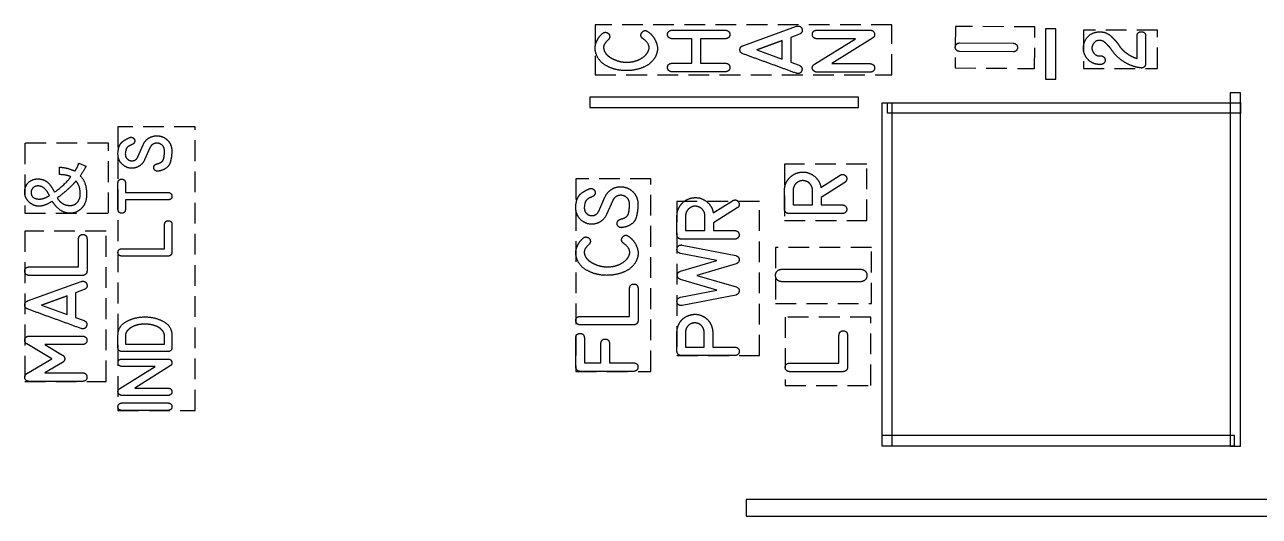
# Model space of a CAD drawing. Header units: millimetres. Extents: x -27.1 to 21.7, y -17 to 16.6.
# Drawn here: x -27.09 to 2.65, y 4.38 to 16.21 of the extents above; entities that cross this region are included whole.
import ezdxf

# ---------------------------------------------------------------- set-up
doc = ezdxf.new("R2010")
doc.units = ezdxf.units.MM
doc.linetypes.add('DASHED', pattern=[0.75, 0.5, -0.25])
doc.layers.get('0').update_dxf_attribs({"linetype": 'CONTINUOUS'})

msp = doc.modelspace()

# ---------------------------------------------------------------- linework, layer by layer
at = {"linetype": 'DASHED'}
for p, q in [((-6.196, 16.209), (-13.346, 16.209)), ((-13.346, 16.209), (-13.346, 15)), ((-6.196, 15), (-6.196, 16.209)), ((-4.666, 16.169), (-4.674, 15.17)), ((-2.752, 16.154), (-4.666, 16.169)), ((-2.76, 15.155), (-2.752, 16.154)), ((0.205, 16.081), (-1.584, 16.081)), ((-1.584, 16.081), (-1.584, 15.159)), ((0.205, 15.159), (0.205, 16.081)), ((-4.674, 15.17), (-2.76, 15.155)), ((-13.346, 15), (-6.196, 15)), ((-1.584, 15.159), (0.205, 15.159)), ((-22.984, 13.753), (-24.841, 13.753)), ((-24.841, 13.753), (-24.841, 6.927)), ((-22.984, 6.927), (-22.984, 13.753)), ((-25.071, 13.357), (-27.087, 13.357)), ((-27.087, 13.357), (-27.087, 11.673)), ((-25.071, 11.673), (-25.071, 13.357)), ((-6.798, 12.853), (-8.783, 12.853)), ((-8.783, 12.853), (-8.783, 11.5)), ((-6.798, 11.5), (-6.798, 12.853)), ((-12, 12.5), (-13.812, 12.5)), ((-13.812, 12.5), (-13.812, 7.866)), ((-12, 7.866), (-12, 12.5)), ((-9.388, 11.955), (-11.375, 11.955)), ((-11.375, 11.955), (-11.375, 8.246)), ((-9.388, 8.246), (-9.388, 11.955)), ((-27.087, 11.673), (-25.071, 11.673)), ((-8.783, 11.5), (-6.798, 11.5)), ((-25.128, 11.243), (-27.087, 11.243)), ((-27.087, 11.243), (-27.087, 7.627)), ((-25.128, 7.627), (-25.128, 11.243)), ((-6.689, 10.851), (-9, 10.851)), ((-9, 10.851), (-9, 9.5)), ((-6.689, 9.5), (-6.689, 10.851)), ((-9, 9.5), (-6.689, 9.5)), ((-6.704, 9.174), (-8.767, 9.174)), ((-8.767, 9.174), (-8.767, 7.531)), ((-6.704, 7.531), (-6.704, 9.174)), ((-11.375, 8.246), (-9.388, 8.246)), ((-13.812, 7.866), (-12, 7.866)), ((-27.087, 7.627), (-25.128, 7.627)), ((-8.767, 7.531), (-6.704, 7.531)), ((-24.841, 6.927), (-22.984, 6.927))]:
    msp.add_line(p, q, dxfattribs=at)
for p, q in [((-11.497, 16.079), (-10.203, 16.079)), ((-9.79, 15.704), (-8.496, 16.173)), ((-8.008, 16.077), (-6.715, 16.077)), ((-12.08, 16.046), (-12.07, 16.039)), ((-11.013, 15.871), (-11.497, 15.871)), ((-11.013, 15.282), (-11.013, 15.871)), ((-10.203, 15.871), (-10.805, 15.871)), ((-10.805, 15.871), (-10.805, 15.282)), ((-8.839, 15.829), (-9.454, 15.606)), ((-9.454, 15.606), (-8.839, 15.829)), ((-8.839, 15.382), (-8.839, 15.829)), ((-8.424, 15.979), (-8.633, 15.903)), ((-8.633, 15.903), (-8.633, 15.307)), ((-8.063, 15.256), (-7.076, 15.871)), ((-7.076, 15.871), (-8.008, 15.871)), ((-6.661, 15.887), (-7.647, 15.272)), ((-4.565, 15.773), (-3.274, 15.762)), ((-0.292, 15.399), (-0.292, 15.942)), ((-0.084, 15.938), (-0.084, 15.271)), ((-9.454, 15.606), (-8.839, 15.382)), ((-3.275, 15.554), (-4.567, 15.565)), ((-11.497, 15.282), (-11.013, 15.282)), ((-10.805, 15.282), (-10.203, 15.282)), ((-8.633, 15.307), (-8.429, 15.234)), ((-7.647, 15.272), (-6.715, 15.272)), ((-10.203, 15.075), (-11.497, 15.075)), ((-6.715, 15.066), (-8.008, 15.066)), ((-24.84, 13.095), (-24.838, 13.164)), ((-24.661, 13.147), (-24.663, 13.088)), ((-24.654, 13.188), (-24.661, 13.147)), ((-24.362, 13.029), (-24.233, 13.322)), ((-24.233, 13.322), (-24.228, 13.332)), ((-24.228, 13.332), (-24.222, 13.343)), ((-24.222, 13.343), (-24.217, 13.353)), ((-24.07, 13.25), (-24.198, 12.956)), ((-25.783, 12.874), (-25.613, 12.806)), ((-24.368, 13.014), (-24.365, 13.021)), ((-24.365, 13.021), (-24.362, 13.029)), ((-24.198, 12.956), (-24.203, 12.947)), ((-23.915, 12.857), (-23.91, 12.859)), ((-26.252, 12.602), (-26.252, 12.781)), ((-7.908, 12.296), (-7.442, 12.59)), ((-24.84, 11.762), (-24.84, 12.406)), ((-24.661, 12.406), (-24.661, 12.174)), ((-8.783, 11.768), (-8.783, 12.222)), ((-8.576, 12.233), (-8.576, 11.872)), ((-8.108, 11.872), (-8.108, 12.222)), ((-7.91, 12.31), (-7.908, 12.296)), ((-7.332, 12.416), (-7.902, 12.055)), ((-24.661, 12.174), (-23.63, 12.174)), ((-23.63, 11.995), (-24.661, 11.995)), ((-24.661, 11.995), (-24.661, 11.762)), ((-13.596, 11.908), (-13.604, 11.86)), ((-13.259, 11.724), (-13.109, 12.062)), ((-13.109, 12.062), (-13.104, 12.074)), ((-13.104, 12.074), (-13.098, 12.087)), ((-13.098, 12.087), (-13.091, 12.099)), ((-12.921, 11.979), (-13.07, 11.641)), ((-10.5, 11.68), (-10.034, 11.974)), ((-7.902, 12.055), (-7.902, 11.872)), ((-13.811, 11.8), (-13.809, 11.881)), ((-13.604, 11.86), (-13.606, 11.793)), ((-13.266, 11.707), (-13.262, 11.715)), ((-13.262, 11.715), (-13.259, 11.724)), ((-13.07, 11.641), (-13.076, 11.63)), ((-11.374, 11.152), (-11.374, 11.607)), ((-11.168, 11.617), (-11.168, 11.256)), ((-10.699, 11.256), (-10.699, 11.607)), ((-10.502, 11.694), (-10.5, 11.68)), ((-9.923, 11.8), (-10.494, 11.439)), ((-7.387, 11.665), (-8.68, 11.665)), ((-8.576, 11.872), (-8.108, 11.872)), ((-7.902, 11.872), (-7.387, 11.872)), ((-23.717, 10.818), (-23.718, 11.404)), ((-23.54, 11.403), (-23.54, 10.729)), ((-12.743, 11.526), (-12.737, 11.529)), ((-10.494, 11.439), (-10.494, 11.256)), ((-25.79, 10.381), (-25.791, 11.057)), ((-25.586, 11.056), (-25.586, 10.279)), ((-12.546, 11.121), (-12.536, 11.115)), ((-9.978, 11.05), (-11.272, 11.05)), ((-11.168, 11.256), (-10.699, 11.256)), ((-10.494, 11.256), (-9.978, 11.256)), ((-24.75, 10.818), (-23.717, 10.818)), ((-11.252, 10.908), (-9.959, 10.654)), ((-23.629, 10.639), (-24.75, 10.639)), ((-10.415, 10.534), (-11.291, 10.705)), ((-11.291, 10.277), (-10.415, 10.534)), ((-9.949, 10.455), (-10.893, 10.178)), ((-26.982, 10.381), (-25.79, 10.381)), ((-25.688, 10.175), (-26.982, 10.175)), ((-10.893, 10.178), (-9.949, 9.903)), ((-8.848, 10.328), (-6.949, 10.328)), ((-27.019, 9.562), (-25.724, 10.031)), ((-25.653, 9.837), (-25.862, 9.761)), ((-12.515, 9.192), (-12.516, 9.867)), ((-12.311, 9.867), (-12.311, 9.089)), ((-10.414, 9.823), (-11.291, 10.079)), ((-11.291, 9.654), (-10.414, 9.823)), ((-6.949, 10.023), (-8.848, 10.023)), ((-26.068, 9.687), (-26.683, 9.464)), ((-26.683, 9.464), (-26.068, 9.687)), ((-26.068, 9.24), (-26.068, 9.687)), ((-25.862, 9.761), (-25.862, 9.165)), ((-9.959, 9.702), (-11.252, 9.449)), ((-26.683, 9.464), (-26.068, 9.24)), ((-25.862, 9.165), (-25.658, 9.092)), ((-13.707, 9.192), (-12.515, 9.192)), ((-12.413, 8.985), (-13.707, 8.985)), ((-26.982, 8.718), (-25.689, 8.718)), ((-24.84, 8.435), (-24.84, 8.733)), ((-24.661, 8.733), (-24.661, 8.524)), ((-23.72, 8.524), (-23.72, 8.733)), ((-23.541, 8.733), (-23.541, 8.435)), ((-13.811, 7.97), (-13.811, 8.679)), ((-13.605, 8.677), (-13.605, 8.072)), ((-11.374, 8.809), (-11.374, 8.823)), ((-11.374, 8.349), (-11.374, 8.809)), ((-11.168, 8.809), (-11.168, 8.453)), ((-10.719, 8.453), (-10.719, 8.809)), ((-10.513, 8.823), (-10.512, 8.809)), ((-10.512, 8.809), (-10.512, 8.453)), ((-7.471, 8.066), (-7.471, 8.742)), ((-7.266, 8.741), (-7.266, 7.964)), ((-26.431, 8.171), (-27.036, 8.527)), ((-25.689, 8.512), (-26.604, 8.512)), ((-26.604, 8.512), (-26.174, 8.261)), ((-24.84, 8.435), (-24.84, 8.435)), ((-23.631, 8.346), (-24.752, 8.346)), ((-24.661, 8.524), (-23.72, 8.524)), ((-23.631, 8.346), (-23.631, 8.346)), ((-23.541, 8.435), (-23.541, 8.436)), ((-23.541, 8.436), (-23.541, 8.435)), ((-13.205, 8.072), (-13.205, 8.544)), ((-12.999, 8.544), (-12.999, 8.072)), ((-11.374, 8.343), (-11.374, 8.349)), ((-11.168, 8.453), (-10.719, 8.453)), ((-10.512, 8.453), (-9.978, 8.453)), ((-27.036, 7.819), (-26.431, 8.171)), ((-26.174, 8.083), (-26.601, 7.833)), ((-24.749, 8.164), (-23.629, 8.164)), ((-13.605, 8.072), (-13.205, 8.072)), ((-12.999, 8.072), (-12.415, 8.072)), ((-9.978, 8.246), (-11.272, 8.246)), ((-8.662, 8.066), (-7.471, 8.066)), ((-26.601, 7.833), (-25.689, 7.834)), ((-24.797, 7.452), (-23.941, 7.985)), ((-23.941, 7.985), (-24.749, 7.985)), ((-23.582, 7.999), (-24.436, 7.466)), ((-12.415, 7.866), (-13.707, 7.866)), ((-7.368, 7.86), (-8.662, 7.86)), ((-25.689, 7.627), (-26.982, 7.627)), ((-24.436, 7.466), (-23.629, 7.466)), ((-23.629, 7.287), (-24.749, 7.287)), ((-24.75, 7.107), (-23.629, 7.107)), ((-23.629, 6.927), (-24.75, 6.927))]:
    msp.add_line(p, q)
for points in [[(-2.5, 14.9), (-2.25, 14.9), (-2.25, 16.11), (-2.5, 16.11)], [(-13.475, 14.216), (-7, 14.216), (-7, 14.466), (-13.475, 14.466)], [(-6.441, 6.075), (-6.191, 6.075), (-6.191, 14.325), (-6.441, 14.325)], [(2.201, 14.077), (-6.299, 14.077), (-6.299, 14.327), (2.201, 14.327)], [(2.201, 14.567), (1.951, 14.567), (1.951, 6.067), (2.201, 6.067)], [(-6.441, 6.075), (2.059, 6.075), (2.059, 6.325), (-6.441, 6.325)], [(-9.711, 4.381), (17.289, 4.381), (17.289, 4.781), (-9.711, 4.781)]]:
    msp.add_lwpolyline(points, close=True)
for points in [[(-12.216, 16.024), (-12.156, 16.1), (-12.08, 16.046)], [(-11.601, 15.974), (-11.601, 16.063), (-11.497, 16.079)], [(-10.203, 16.079), (-10.1, 16.063), (-10.1, 15.974)], [(-8.496, 16.173), (-8.393, 16.195), (-8.363, 16.11)], [(-8.363, 16.11), (-8.333, 16.025), (-8.424, 15.979)], [(-8.112, 15.977), (-8.111, 16.07), (-8.008, 16.077)], [(-6.715, 16.077), (-6.639, 16.077), (-6.618, 16.003)], [(-13.335, 15.555), (-13.364, 15.678), (-13.312, 15.801)], [(-13.312, 15.801), (-13.259, 15.923), (-13.165, 16.001)], [(-13.165, 16.001), (-13.165, 16.002), (-13.16, 16.005)], [(-13.16, 16.005), (-13.116, 16.039), (-13.063, 16.019)], [(-13.032, 15.842), (-13.146, 15.744), (-13.141, 15.653)], [(-13.063, 16.019), (-13.011, 15.999), (-12.998, 15.946)], [(-12.998, 15.946), (-12.983, 15.89), (-13.032, 15.842)], [(-12.201, 15.878), (-12.277, 15.947), (-12.216, 16.024)], [(-12.182, 15.864), (-12.189, 15.87), (-12.201, 15.878)], [(-12.054, 15.603), (-12.012, 15.737), (-12.182, 15.864)], [(-12.07, 16.039), (-12.068, 16.037), (-12.065, 16.036)], [(-12.065, 16.036), (-12.063, 16.034), (-12.061, 16.033)], [(-12.061, 16.033), (-11.925, 15.932), (-11.868, 15.769)], [(-11.868, 15.769), (-11.811, 15.607), (-11.889, 15.448)], [(-11.497, 15.871), (-11.6, 15.886), (-11.601, 15.974)], [(-10.1, 15.974), (-10.1, 15.886), (-10.203, 15.871)], [(-8.008, 15.871), (-8.113, 15.884), (-8.112, 15.977)], [(-6.618, 16.003), (-6.597, 15.928), (-6.661, 15.887)], [(-4.638, 15.742), (-4.621, 15.759), (-4.605, 15.764)], [(-4.605, 15.764), (-4.588, 15.769), (-4.565, 15.773)], [(-1.529, 15.447), (-1.62, 15.603), (-1.561, 15.777)], [(-1.561, 15.777), (-1.489, 15.982), (-1.281, 16.028)], [(-1.212, 15.83), (-1.297, 15.823), (-1.347, 15.745)], [(-1.281, 16.028), (-1.072, 16.073), (-0.916, 15.93)], [(-1.059, 15.779), (-1.126, 15.838), (-1.212, 15.83)], [(-0.969, 15.688), (-1.009, 15.733), (-1.059, 15.779)], [(-0.916, 15.93), (-0.885, 15.9), (-0.854, 15.871)], [(-0.854, 15.871), (-0.824, 15.841), (-0.796, 15.807)], [(-0.796, 15.807), (-0.752, 15.755), (-0.715, 15.696)], [(-0.292, 15.942), (-0.285, 16.043), (-0.185, 16.04)], [(-0.185, 16.04), (-0.084, 16.037), (-0.084, 15.938)], [(-13.088, 15.229), (-13.286, 15.342), (-13.335, 15.555)], [(-13.141, 15.653), (-13.137, 15.563), (-13.067, 15.491)], [(-13.067, 15.491), (-12.997, 15.419), (-12.887, 15.372)], [(-12.263, 15.382), (-12.096, 15.47), (-12.054, 15.603)], [(-9.857, 15.607), (-9.858, 15.679), (-9.79, 15.704)], [(-9.79, 15.511), (-9.857, 15.535), (-9.857, 15.607)], [(-9.145, 15.276), (-9.467, 15.393), (-9.79, 15.511)], [(-4.669, 15.662), (-4.672, 15.708), (-4.638, 15.742)], [(-4.63, 15.587), (-4.666, 15.616), (-4.669, 15.662)], [(-4.6, 15.571), (-4.616, 15.574), (-4.63, 15.587)], [(-4.567, 15.565), (-4.584, 15.567), (-4.6, 15.571)], [(-3.23, 15.565), (-3.241, 15.559), (-3.275, 15.554)], [(-3.274, 15.762), (-3.264, 15.762), (-3.253, 15.76)], [(-3.253, 15.76), (-3.171, 15.742), (-3.171, 15.657)], [(-3.171, 15.657), (-3.172, 15.595), (-3.23, 15.565)], [(-1.347, 15.745), (-1.407, 15.65), (-1.35, 15.552)], [(-1.35, 15.552), (-1.294, 15.454), (-1.182, 15.458)], [(-0.893, 15.59), (-0.929, 15.644), (-0.969, 15.688)], [(-0.628, 15.329), (-0.789, 15.437), (-0.893, 15.59)], [(-0.715, 15.696), (-0.677, 15.638), (-0.627, 15.592)], [(-0.627, 15.592), (-0.568, 15.539), (-0.498, 15.493)], [(-0.498, 15.493), (-0.428, 15.446), (-0.354, 15.419)], [(-12.654, 15.105), (-12.89, 15.117), (-13.088, 15.229)], [(-12.887, 15.372), (-12.777, 15.324), (-12.681, 15.313)], [(-12.681, 15.313), (-12.574, 15.3), (-12.466, 15.316)], [(-12.199, 15.179), (-12.418, 15.093), (-12.654, 15.105)], [(-12.466, 15.316), (-12.358, 15.331), (-12.263, 15.382)], [(-11.889, 15.448), (-11.98, 15.265), (-12.199, 15.179)], [(-11.601, 15.182), (-11.599, 15.274), (-11.497, 15.282)], [(-11.497, 15.075), (-11.603, 15.09), (-11.601, 15.182)], [(-10.203, 15.282), (-10.102, 15.274), (-10.1, 15.182)], [(-10.1, 15.182), (-10.099, 15.09), (-10.203, 15.075)], [(-8.499, 15.041), (-8.822, 15.158), (-9.145, 15.276)], [(-8.429, 15.234), (-8.337, 15.187), (-8.369, 15.1)], [(-8.109, 15.144), (-8.133, 15.211), (-8.063, 15.256)], [(-6.715, 15.272), (-6.613, 15.256), (-6.613, 15.169)], [(-6.613, 15.169), (-6.613, 15.081), (-6.715, 15.066)], [(-1.258, 15.258), (-1.438, 15.291), (-1.529, 15.447)], [(-1.202, 15.254), (-1.25, 15.255), (-1.258, 15.258)], [(-1.148, 15.254), (-1.155, 15.252), (-1.202, 15.254)], [(-1.182, 15.458), (-1.18, 15.458), (-1.177, 15.459)], [(-1.177, 15.459), (-1.174, 15.459), (-1.172, 15.459)], [(-1.172, 15.459), (-1.139, 15.463), (-1.107, 15.443)], [(-1.075, 15.301), (-1.1, 15.26), (-1.148, 15.254)], [(-1.107, 15.443), (-1.075, 15.422), (-1.065, 15.391)], [(-1.065, 15.391), (-1.05, 15.343), (-1.075, 15.301)], [(-0.286, 15.184), (-0.466, 15.221), (-0.628, 15.329)], [(-0.354, 15.419), (-0.349, 15.417), (-0.322, 15.408)], [(-0.322, 15.408), (-0.294, 15.399), (-0.292, 15.399)], [(-0.235, 15.175), (-0.28, 15.182), (-0.286, 15.184)], [(-0.188, 15.167), (-0.19, 15.167), (-0.235, 15.175)], [(-0.114, 15.197), (-0.144, 15.167), (-0.188, 15.167)], [(-0.084, 15.271), (-0.084, 15.228), (-0.114, 15.197)], [(-8.369, 15.1), (-8.401, 15.014), (-8.499, 15.041)], [(-8.008, 15.066), (-8.084, 15.077), (-8.109, 15.144)], [(-24.805, 13.294), (-24.768, 13.374), (-24.703, 13.417)], [(-24.703, 13.417), (-24.637, 13.459), (-24.561, 13.494)], [(-24.561, 13.494), (-24.554, 13.497), (-24.545, 13.499)], [(-24.545, 13.499), (-24.514, 13.506), (-24.488, 13.493)], [(-24.439, 13.392), (-24.448, 13.352), (-24.49, 13.331)], [(-24.488, 13.493), (-24.472, 13.485), (-24.464, 13.477)], [(-24.464, 13.477), (-24.456, 13.469), (-24.453, 13.464)], [(-24.453, 13.464), (-24.429, 13.431), (-24.439, 13.392)], [(-24.205, 13.374), (-24.122, 13.499), (-23.976, 13.529)], [(-23.976, 13.529), (-23.919, 13.541), (-23.859, 13.534)], [(-23.859, 13.534), (-23.773, 13.524), (-23.699, 13.474)], [(-23.699, 13.474), (-23.626, 13.423), (-23.586, 13.347)], [(-24.711, 12.827), (-24.84, 12.929), (-24.84, 13.095)], [(-24.838, 13.164), (-24.832, 13.199), (-24.826, 13.23)], [(-24.826, 13.23), (-24.82, 13.262), (-24.805, 13.294)], [(-24.663, 13.088), (-24.661, 13.003), (-24.589, 12.958)], [(-24.643, 13.217), (-24.648, 13.204), (-24.654, 13.188)], [(-24.628, 13.244), (-24.639, 13.23), (-24.643, 13.217)], [(-24.565, 13.296), (-24.603, 13.277), (-24.628, 13.244)], [(-24.49, 13.331), (-24.526, 13.315), (-24.565, 13.296)], [(-24.217, 13.353), (-24.214, 13.358), (-24.211, 13.363)], [(-24.211, 13.363), (-24.208, 13.369), (-24.205, 13.374)], [(-24.04, 13.298), (-24.056, 13.28), (-24.07, 13.25)], [(-23.946, 13.353), (-24.002, 13.34), (-24.04, 13.298)], [(-23.838, 13.347), (-23.89, 13.367), (-23.946, 13.353)], [(-23.721, 13.176), (-23.721, 13.301), (-23.838, 13.347)], [(-23.745, 12.965), (-23.719, 13.041), (-23.721, 13.176)], [(-23.586, 13.347), (-23.543, 13.265), (-23.543, 13.178)], [(-23.543, 13.178), (-23.543, 13.031), (-23.581, 12.897)], [(-25.877, 12.687), (-25.809, 12.789), (-25.783, 12.874)], [(-25.613, 12.806), (-25.63, 12.747), (-25.749, 12.576)], [(-24.42, 12.768), (-24.582, 12.725), (-24.711, 12.827)], [(-24.589, 12.958), (-24.543, 12.928), (-24.486, 12.935)], [(-24.486, 12.935), (-24.415, 12.944), (-24.377, 13.001)], [(-24.203, 12.947), (-24.28, 12.803), (-24.42, 12.768)], [(-24.377, 13.001), (-24.375, 13.004), (-24.372, 13.007)], [(-24.372, 13.007), (-24.37, 13.01), (-24.368, 13.014)], [(-23.978, 12.788), (-23.967, 12.838), (-23.915, 12.857)], [(-23.91, 12.859), (-23.772, 12.89), (-23.745, 12.965)], [(-23.581, 12.897), (-23.618, 12.763), (-23.783, 12.706)], [(-27.002, 12.406), (-26.908, 12.499), (-26.772, 12.499)], [(-26.772, 12.499), (-26.619, 12.499), (-26.516, 12.397)], [(-26.371, 12.176), (-26.065, 12.406), (-25.979, 12.551)], [(-26.252, 12.781), (-26.056, 12.772), (-25.877, 12.687)], [(-25.979, 12.551), (-26.073, 12.602), (-26.252, 12.602)], [(-25.749, 12.576), (-25.596, 12.414), (-25.596, 12.141)], [(-24.84, 12.406), (-24.833, 12.494), (-24.751, 12.494)], [(-24.751, 12.494), (-24.668, 12.494), (-24.661, 12.406)], [(-23.951, 12.708), (-23.986, 12.74), (-23.978, 12.788)], [(-23.87, 12.685), (-23.916, 12.676), (-23.951, 12.708)], [(-23.826, 12.694), (-23.848, 12.69), (-23.87, 12.685)], [(-23.783, 12.706), (-23.804, 12.698), (-23.826, 12.694)], [(-8.783, 12.222), (-8.783, 12.386), (-8.678, 12.507)], [(-8.678, 12.507), (-8.574, 12.628), (-8.414, 12.657)], [(-8.414, 12.657), (-8.242, 12.688), (-8.092, 12.584)], [(-8.092, 12.584), (-7.942, 12.481), (-7.91, 12.31)], [(-7.442, 12.59), (-7.36, 12.637), (-7.303, 12.564)], [(-7.303, 12.564), (-7.278, 12.528), (-7.286, 12.483)], [(-27.087, 12.176), (-27.087, 12.32), (-27.002, 12.406)], [(-26.891, 12.278), (-26.934, 12.235), (-26.934, 12.167)], [(-26.764, 12.329), (-26.84, 12.329), (-26.891, 12.278)], [(-26.593, 12.252), (-26.67, 12.329), (-26.764, 12.329)], [(-26.491, 12.099), (-26.542, 12.201), (-26.593, 12.252)], [(-26.516, 12.397), (-26.44, 12.32), (-26.371, 12.176)], [(-25.852, 12.448), (-26.039, 12.235), (-26.303, 12.039)], [(-25.749, 12.141), (-25.749, 12.337), (-25.852, 12.448)], [(-13.652, 12.172), (-13.577, 12.221), (-13.489, 12.261)], [(-13.489, 12.261), (-13.481, 12.264), (-13.47, 12.267)], [(-13.47, 12.267), (-13.434, 12.275), (-13.404, 12.26)], [(-13.404, 12.26), (-13.386, 12.251), (-13.377, 12.242)], [(-13.377, 12.242), (-13.367, 12.232), (-13.363, 12.226)], [(-13.363, 12.226), (-13.336, 12.188), (-13.347, 12.143)], [(-13.077, 12.122), (-12.982, 12.267), (-12.814, 12.302)], [(-12.814, 12.302), (-12.748, 12.315), (-12.678, 12.307)], [(-12.678, 12.307), (-12.579, 12.296), (-12.494, 12.238)], [(-12.494, 12.238), (-12.41, 12.179), (-12.363, 12.091)], [(-8.476, 12.414), (-8.567, 12.348), (-8.576, 12.233)], [(-8.272, 12.446), (-8.384, 12.48), (-8.476, 12.414)], [(-8.153, 12.36), (-8.198, 12.424), (-8.272, 12.446)], [(-8.108, 12.222), (-8.108, 12.297), (-8.153, 12.36)], [(-7.286, 12.483), (-7.294, 12.437), (-7.332, 12.416)], [(-26.985, 11.945), (-27.087, 12.048), (-27.087, 12.176)], [(-26.738, 11.843), (-26.883, 11.843), (-26.985, 11.945)], [(-26.934, 12.167), (-26.934, 12.107), (-26.891, 12.065)], [(-26.891, 12.065), (-26.84, 12.014), (-26.729, 12.014)], [(-26.423, 11.962), (-26.602, 11.843), (-26.738, 11.843)], [(-26.729, 12.014), (-26.627, 12.014), (-26.491, 12.099)], [(-26.303, 11.809), (-26.363, 11.869), (-26.423, 11.962)], [(-26.303, 12.039), (-26.278, 11.997), (-26.235, 11.954)], [(-26.235, 11.954), (-26.141, 11.86), (-25.988, 11.86)], [(-25.988, 11.86), (-25.894, 11.86), (-25.826, 11.928)], [(-25.826, 11.928), (-25.749, 12.005), (-25.749, 12.141)], [(-25.596, 12.141), (-25.596, 11.911), (-25.715, 11.792)], [(-23.63, 12.174), (-23.54, 12.159), (-23.541, 12.08)], [(-23.541, 12.08), (-23.542, 12.001), (-23.63, 11.995)], [(-13.809, 11.881), (-13.801, 11.92), (-13.794, 11.957)], [(-13.794, 11.957), (-13.787, 11.993), (-13.771, 12.031)], [(-13.771, 12.031), (-13.727, 12.123), (-13.652, 12.172)], [(-13.583, 11.941), (-13.589, 11.926), (-13.596, 11.908)], [(-13.566, 11.972), (-13.578, 11.956), (-13.583, 11.941)], [(-13.493, 12.033), (-13.537, 12.011), (-13.566, 11.972)], [(-13.406, 12.073), (-13.448, 12.054), (-13.493, 12.033)], [(-13.347, 12.143), (-13.358, 12.097), (-13.406, 12.073)], [(-13.091, 12.099), (-13.088, 12.104), (-13.084, 12.11)], [(-13.084, 12.11), (-13.081, 12.116), (-13.077, 12.122)], [(-12.887, 12.035), (-12.905, 12.014), (-12.921, 11.979)], [(-12.779, 12.099), (-12.844, 12.083), (-12.887, 12.035)], [(-12.654, 12.091), (-12.714, 12.115), (-12.779, 12.099)], [(-12.519, 11.895), (-12.519, 12.038), (-12.654, 12.091)], [(-12.363, 12.091), (-12.314, 11.997), (-12.314, 11.896)], [(-11.27, 11.892), (-11.166, 12.012), (-11.005, 12.042)], [(-11.005, 12.042), (-10.833, 12.072), (-10.684, 11.969)], [(-10.684, 11.969), (-10.534, 11.865), (-10.502, 11.694)], [(-10.034, 11.974), (-9.951, 12.021), (-9.895, 11.948)], [(-9.895, 11.948), (-9.87, 11.913), (-9.878, 11.867)], [(-25.988, 11.673), (-26.167, 11.673), (-26.303, 11.809)], [(-25.715, 11.792), (-25.835, 11.673), (-25.988, 11.673)], [(-24.751, 11.674), (-24.833, 11.674), (-24.84, 11.762)], [(-24.661, 11.762), (-24.668, 11.673), (-24.751, 11.674)], [(-13.662, 11.492), (-13.811, 11.609), (-13.811, 11.8)], [(-13.606, 11.793), (-13.604, 11.695), (-13.521, 11.643)], [(-13.521, 11.643), (-13.467, 11.608), (-13.402, 11.616)], [(-13.402, 11.616), (-13.32, 11.627), (-13.276, 11.692)], [(-13.076, 11.63), (-13.164, 11.463), (-13.325, 11.423)], [(-13.276, 11.692), (-13.273, 11.695), (-13.271, 11.699)], [(-13.271, 11.699), (-13.268, 11.703), (-13.266, 11.707)], [(-12.737, 11.529), (-12.578, 11.564), (-12.547, 11.651)], [(-12.547, 11.651), (-12.516, 11.739), (-12.519, 11.895)], [(-12.314, 11.896), (-12.314, 11.726), (-12.357, 11.572)], [(-11.374, 11.607), (-11.374, 11.771), (-11.27, 11.892)], [(-11.067, 11.799), (-11.158, 11.733), (-11.168, 11.617)], [(-10.863, 11.83), (-10.976, 11.865), (-11.067, 11.799)], [(-10.745, 11.745), (-10.79, 11.808), (-10.863, 11.83)], [(-10.699, 11.607), (-10.699, 11.682), (-10.745, 11.745)], [(-9.878, 11.867), (-9.886, 11.821), (-9.923, 11.8)], [(-8.753, 11.695), (-8.783, 11.725), (-8.783, 11.768)], [(-8.68, 11.665), (-8.723, 11.665), (-8.753, 11.695)], [(-7.387, 11.872), (-7.323, 11.872), (-7.295, 11.814)], [(-7.305, 11.706), (-7.335, 11.665), (-7.387, 11.665)], [(-7.295, 11.814), (-7.267, 11.756), (-7.305, 11.706)], [(-23.718, 11.404), (-23.708, 11.494), (-23.627, 11.493)], [(-23.627, 11.493), (-23.546, 11.492), (-23.54, 11.403)], [(-13.325, 11.423), (-13.513, 11.374), (-13.662, 11.492)], [(-12.784, 11.354), (-12.825, 11.391), (-12.815, 11.446)], [(-12.815, 11.446), (-12.803, 11.504), (-12.743, 11.526)], [(-12.691, 11.328), (-12.744, 11.317), (-12.784, 11.354)], [(-12.64, 11.338), (-12.666, 11.334), (-12.691, 11.328)], [(-12.59, 11.351), (-12.615, 11.343), (-12.64, 11.338)], [(-12.357, 11.572), (-12.401, 11.417), (-12.59, 11.351)], [(-25.791, 11.057), (-25.779, 11.161), (-25.686, 11.16)], [(-25.686, 11.16), (-25.593, 11.159), (-25.586, 11.056)], [(-13.777, 10.876), (-13.725, 10.998), (-13.631, 11.077)], [(-13.631, 11.077), (-13.631, 11.078), (-13.626, 11.08)], [(-13.626, 11.08), (-13.582, 11.114), (-13.529, 11.094)], [(-13.529, 11.094), (-13.477, 11.075), (-13.464, 11.022)], [(-13.464, 11.022), (-13.449, 10.966), (-13.497, 10.918)], [(-12.667, 10.954), (-12.743, 11.023), (-12.682, 11.099)], [(-12.682, 11.099), (-12.622, 11.176), (-12.546, 11.121)], [(-12.536, 11.115), (-12.533, 11.113), (-12.531, 11.111)], [(-12.531, 11.111), (-12.529, 11.11), (-12.527, 11.108)], [(-12.527, 11.108), (-12.391, 11.008), (-12.334, 10.845)], [(-11.344, 11.079), (-11.374, 11.109), (-11.374, 11.152)], [(-11.272, 11.05), (-11.314, 11.05), (-11.344, 11.079)], [(-9.978, 11.256), (-9.915, 11.256), (-9.886, 11.198)], [(-9.897, 11.09), (-9.927, 11.05), (-9.978, 11.05)], [(-9.886, 11.198), (-9.858, 11.141), (-9.897, 11.09)], [(-24.84, 10.732), (-24.838, 10.811), (-24.75, 10.818)], [(-24.75, 10.639), (-24.842, 10.653), (-24.84, 10.732)], [(-23.54, 10.729), (-23.545, 10.651), (-23.629, 10.639)], [(-13.801, 10.631), (-13.83, 10.754), (-13.777, 10.876)], [(-13.497, 10.918), (-13.612, 10.82), (-13.607, 10.729)], [(-13.607, 10.729), (-13.603, 10.638), (-13.533, 10.567)], [(-12.648, 10.94), (-12.655, 10.946), (-12.667, 10.954)], [(-12.52, 10.679), (-12.478, 10.813), (-12.648, 10.94)], [(-12.334, 10.845), (-12.276, 10.682), (-12.355, 10.524)], [(-11.291, 10.705), (-11.39, 10.736), (-11.371, 10.825)], [(-11.371, 10.825), (-11.353, 10.915), (-11.252, 10.908)], [(-13.554, 10.305), (-13.751, 10.417), (-13.801, 10.631)], [(-13.533, 10.567), (-13.462, 10.495), (-13.353, 10.447)], [(-13.353, 10.447), (-13.243, 10.4), (-13.147, 10.389)], [(-12.932, 10.391), (-12.824, 10.407), (-12.729, 10.457)], [(-12.729, 10.457), (-12.562, 10.545), (-12.52, 10.679)], [(-12.355, 10.524), (-12.446, 10.34), (-12.665, 10.254)], [(-9.959, 10.654), (-9.878, 10.631), (-9.875, 10.559)], [(-9.875, 10.559), (-9.872, 10.487), (-9.949, 10.455)], [(-27.086, 10.282), (-27.084, 10.373), (-26.982, 10.381)], [(-26.982, 10.175), (-27.087, 10.19), (-27.086, 10.282)], [(-25.586, 10.279), (-25.592, 10.189), (-25.688, 10.175)], [(-13.12, 10.18), (-13.356, 10.192), (-13.554, 10.305)], [(-13.147, 10.389), (-13.04, 10.376), (-12.932, 10.391)], [(-12.665, 10.254), (-12.884, 10.168), (-13.12, 10.18)], [(-11.366, 10.18), (-11.368, 10.249), (-11.291, 10.277)], [(-11.291, 10.079), (-11.363, 10.111), (-11.366, 10.18)], [(-8.999, 10.175), (-9, 10.304), (-8.848, 10.328)], [(-8.848, 10.023), (-8.999, 10.045), (-8.999, 10.175)], [(-6.949, 10.328), (-6.798, 10.304), (-6.798, 10.175)], [(-6.798, 10.175), (-6.799, 10.045), (-6.949, 10.023)], [(-25.724, 10.031), (-25.621, 10.053), (-25.591, 9.968)], [(-25.591, 9.968), (-25.561, 9.883), (-25.653, 9.837)], [(-12.516, 9.867), (-12.504, 9.971), (-12.411, 9.97)], [(-12.411, 9.97), (-12.317, 9.969), (-12.311, 9.867)], [(-9.949, 9.903), (-9.87, 9.87), (-9.875, 9.8)], [(-27.086, 9.465), (-27.087, 9.537), (-27.019, 9.562)], [(-11.372, 9.532), (-11.388, 9.616), (-11.291, 9.654)], [(-11.252, 9.449), (-11.357, 9.449), (-11.372, 9.532)], [(-9.875, 9.8), (-9.88, 9.731), (-9.959, 9.702)], [(-27.019, 9.369), (-27.085, 9.393), (-27.086, 9.465)], [(-26.373, 9.134), (-26.696, 9.251), (-27.019, 9.369)], [(-11.098, 9.21), (-10.936, 9.273), (-10.781, 9.209)], [(-25.728, 8.899), (-26.051, 9.016), (-26.373, 9.134)], [(-25.597, 8.958), (-25.629, 8.872), (-25.728, 8.899)], [(-25.658, 9.092), (-25.565, 9.045), (-25.597, 8.958)], [(-24.84, 8.733), (-24.84, 8.956), (-24.637, 9.067)], [(-24.637, 9.067), (-24.434, 9.178), (-24.191, 9.178)], [(-24.519, 8.925), (-24.521, 8.923), (-24.523, 8.922)], [(-24.51, 8.93), (-24.519, 8.924), (-24.519, 8.925)], [(-24.502, 8.935), (-24.508, 8.931), (-24.51, 8.93)], [(-24.497, 8.937), (-24.5, 8.936), (-24.502, 8.935)], [(-24.493, 8.94), (-24.495, 8.938), (-24.497, 8.937)], [(-24.484, 8.944), (-24.49, 8.941), (-24.493, 8.94)], [(-24.475, 8.948), (-24.481, 8.945), (-24.484, 8.944)], [(-24.465, 8.952), (-24.472, 8.95), (-24.475, 8.948)], [(-24.46, 8.954), (-24.463, 8.953), (-24.465, 8.952)], [(-24.456, 8.957), (-24.458, 8.955), (-24.46, 8.954)], [(-24.45, 8.958), (-24.453, 8.957), (-24.456, 8.957)], [(-24.446, 8.96), (-24.448, 8.959), (-24.45, 8.958)], [(-24.436, 8.964), (-24.442, 8.962), (-24.446, 8.96)], [(-24.425, 8.968), (-24.427, 8.967), (-24.436, 8.964)], [(-24.419, 8.97), (-24.422, 8.969), (-24.425, 8.968)], [(-24.415, 8.972), (-24.417, 8.971), (-24.419, 8.97)], [(-24.404, 8.975), (-24.408, 8.974), (-24.415, 8.972)], [(-24.393, 8.978), (-24.41, 8.973), (-24.404, 8.975)], [(-24.387, 8.98), (-24.39, 8.978), (-24.393, 8.978)], [(-24.382, 8.981), (-24.384, 8.981), (-24.387, 8.98)], [(-24.376, 8.983), (-24.378, 8.982), (-24.382, 8.981)], [(-24.37, 8.985), (-24.373, 8.983), (-24.376, 8.983)], [(-24.359, 8.986), (-24.367, 8.985), (-24.37, 8.985)], [(-24.348, 8.99), (-24.356, 8.987), (-24.359, 8.986)], [(-24.336, 8.992), (-24.34, 8.991), (-24.348, 8.99)], [(-24.324, 8.993), (-24.328, 8.993), (-24.336, 8.992)], [(-24.318, 8.994), (-24.321, 8.993), (-24.324, 8.993)], [(-24.313, 8.995), (-24.315, 8.995), (-24.318, 8.994)], [(-24.3, 8.998), (-24.308, 8.997), (-24.313, 8.995)], [(-24.294, 8.998), (-24.297, 8.998), (-24.3, 8.998)], [(-24.288, 8.999), (-24.291, 8.999), (-24.294, 8.998)], [(-24.276, 9), (-24.281, 9), (-24.288, 8.999)], [(-24.265, 9.001), (-24.273, 9.001), (-24.276, 9)], [(-24.252, 9.002), (-24.256, 9.002), (-24.265, 9.001)], [(-24.24, 9.003), (-24.248, 9.003), (-24.252, 9.002)], [(-24.227, 9.004), (-24.231, 9.004), (-24.24, 9.003)], [(-24.221, 9.004), (-24.224, 9.004), (-24.227, 9.004)], [(-24.215, 9.004), (-24.218, 9.004), (-24.221, 9.004)], [(-24.209, 9.005), (-24.212, 9.004), (-24.215, 9.004)], [(-24.203, 9.005), (-24.206, 9.005), (-24.209, 9.005)], [(-24.197, 9.005), (-24.2, 9.005), (-24.203, 9.005)], [(-24.191, 9.005), (-24.194, 9.005), (-24.197, 9.005)], [(-24.191, 9.178), (-23.947, 9.178), (-23.744, 9.067)], [(-24.184, 9.005), (-24.188, 9.005), (-24.191, 9.005)], [(-24.179, 9.005), (-24.181, 9.005), (-24.184, 9.005)], [(-24.172, 9.005), (-24.175, 9.005), (-24.179, 9.005)], [(-24.167, 9.004), (-24.169, 9.004), (-24.172, 9.005)], [(-24.16, 9.003), (-24.163, 9.004), (-24.167, 9.004)], [(-24.154, 9.003), (-24.157, 9.003), (-24.16, 9.003)], [(-24.142, 9.002), (-24.146, 9.003), (-24.154, 9.003)], [(-24.129, 9.002), (-24.134, 9.002), (-24.142, 9.002)], [(-24.117, 9.001), (-24.122, 9.002), (-24.129, 9.002)], [(-24.105, 9), (-24.113, 9.001), (-24.117, 9.001)], [(-24.098, 8.999), (-24.101, 8.999), (-24.105, 9)], [(-24.093, 8.999), (-24.096, 8.999), (-24.098, 8.999)], [(-24.081, 8.997), (-24.085, 8.997), (-24.093, 8.999)], [(-24.075, 8.996), (-24.078, 8.997), (-24.081, 8.997)], [(-24.069, 8.995), (-24.071, 8.995), (-24.075, 8.996)], [(-24.057, 8.993), (-24.061, 8.993), (-24.069, 8.995)], [(-24.051, 8.992), (-24.054, 8.992), (-24.057, 8.993)], [(-24.045, 8.991), (-24.048, 8.991), (-24.051, 8.992)], [(-24.039, 8.989), (-24.042, 8.99), (-24.045, 8.991)], [(-24.034, 8.988), (-24.037, 8.988), (-24.039, 8.989)], [(-24.022, 8.986), (-24.026, 8.987), (-24.034, 8.988)], [(-24.016, 8.985), (-24.019, 8.986), (-24.022, 8.986)], [(-24.011, 8.984), (-24.013, 8.984), (-24.016, 8.985)], [(-24.005, 8.982), (-24.008, 8.983), (-24.011, 8.984)], [(-24, 8.981), (-24.002, 8.981), (-24.005, 8.982)], [(-23.994, 8.979), (-23.997, 8.98), (-24, 8.981)], [(-23.988, 8.978), (-23.991, 8.978), (-23.994, 8.979)], [(-23.978, 8.974), (-23.981, 8.976), (-23.988, 8.978)], [(-23.967, 8.971), (-23.96, 8.969), (-23.978, 8.974)], [(-23.961, 8.969), (-23.964, 8.97), (-23.967, 8.971)], [(-23.956, 8.967), (-23.958, 8.968), (-23.961, 8.969)], [(-23.946, 8.964), (-23.951, 8.966), (-23.956, 8.967)], [(-23.94, 8.962), (-23.943, 8.963), (-23.946, 8.964)], [(-23.935, 8.96), (-23.938, 8.961), (-23.94, 8.962)], [(-23.93, 8.958), (-23.932, 8.959), (-23.935, 8.96)], [(-23.925, 8.957), (-23.927, 8.957), (-23.93, 8.958)], [(-23.915, 8.952), (-23.931, 8.959), (-23.925, 8.957)], [(-23.905, 8.948), (-23.908, 8.95), (-23.915, 8.952)], [(-23.9, 8.946), (-23.903, 8.947), (-23.905, 8.948)], [(-23.896, 8.944), (-23.898, 8.945), (-23.9, 8.946)], [(-23.891, 8.941), (-23.893, 8.942), (-23.896, 8.944)], [(-23.887, 8.939), (-23.889, 8.94), (-23.891, 8.941)], [(-23.882, 8.936), (-23.884, 8.937), (-23.887, 8.939)], [(-23.877, 8.934), (-23.879, 8.935), (-23.882, 8.936)], [(-23.869, 8.93), (-23.872, 8.931), (-23.877, 8.934)], [(-23.865, 8.927), (-23.867, 8.928), (-23.869, 8.93)], [(-23.861, 8.925), (-23.863, 8.926), (-23.865, 8.927)], [(-23.857, 8.922), (-23.859, 8.923), (-23.861, 8.925)], [(-23.744, 9.067), (-23.541, 8.955), (-23.541, 8.733)], [(-13.81, 9.092), (-13.809, 9.184), (-13.707, 9.192)], [(-13.707, 8.985), (-13.812, 9.001), (-13.81, 9.092)], [(-12.311, 9.089), (-12.317, 8.999), (-12.413, 8.985)], [(-11.374, 8.823), (-11.368, 8.917), (-11.332, 8.996)], [(-11.332, 8.996), (-11.261, 9.147), (-11.098, 9.21)], [(-11.091, 8.977), (-11.168, 8.91), (-11.168, 8.809)], [(-10.914, 9.031), (-11.015, 9.045), (-11.091, 8.977)], [(-10.775, 8.956), (-10.83, 9.021), (-10.914, 9.031)], [(-10.781, 9.209), (-10.659, 9.157), (-10.59, 9.055)], [(-10.719, 8.809), (-10.719, 8.892), (-10.775, 8.956)], [(-10.59, 9.055), (-10.521, 8.953), (-10.513, 8.823)], [(-27.036, 8.527), (-27.099, 8.578), (-27.082, 8.645)], [(-27.082, 8.645), (-27.065, 8.712), (-26.982, 8.718)], [(-25.689, 8.718), (-25.587, 8.702), (-25.587, 8.615)], [(-24.659, 8.762), (-24.661, 8.75), (-24.661, 8.75)], [(-24.661, 8.75), (-24.661, 8.747), (-24.661, 8.739)], [(-24.661, 8.739), (-24.661, 8.737), (-24.661, 8.736)], [(-24.661, 8.736), (-24.661, 8.735), (-24.661, 8.733)], [(-24.657, 8.767), (-24.658, 8.764), (-24.659, 8.762)], [(-24.655, 8.773), (-24.656, 8.77), (-24.657, 8.767)], [(-24.651, 8.785), (-24.654, 8.776), (-24.655, 8.773)], [(-24.646, 8.797), (-24.647, 8.794), (-24.651, 8.785)], [(-24.641, 8.808), (-24.641, 8.808), (-24.646, 8.797)], [(-24.634, 8.82), (-24.641, 8.807), (-24.641, 8.808)], [(-24.625, 8.832), (-24.635, 8.817), (-24.634, 8.82)], [(-24.616, 8.844), (-24.621, 8.837), (-24.625, 8.832)], [(-24.606, 8.856), (-24.609, 8.851), (-24.616, 8.844)], [(-24.595, 8.867), (-24.601, 8.862), (-24.606, 8.856)], [(-24.583, 8.878), (-24.588, 8.874), (-24.595, 8.867)], [(-24.571, 8.889), (-24.58, 8.882), (-24.583, 8.878)], [(-24.557, 8.9), (-24.558, 8.898), (-24.571, 8.889)], [(-24.542, 8.91), (-24.548, 8.907), (-24.557, 8.9)], [(-24.538, 8.912), (-24.54, 8.911), (-24.542, 8.91)], [(-24.535, 8.915), (-24.536, 8.914), (-24.538, 8.912)], [(-24.527, 8.92), (-24.529, 8.919), (-24.535, 8.915)], [(-24.523, 8.922), (-24.525, 8.921), (-24.527, 8.92)], [(-23.853, 8.92), (-23.854, 8.921), (-23.857, 8.922)], [(-23.845, 8.915), (-23.85, 8.919), (-23.853, 8.92)], [(-23.841, 8.912), (-23.843, 8.914), (-23.845, 8.915)], [(-23.837, 8.91), (-23.839, 8.91), (-23.841, 8.912)], [(-23.833, 8.907), (-23.835, 8.908), (-23.837, 8.91)], [(-23.829, 8.905), (-23.831, 8.906), (-23.833, 8.907)], [(-23.826, 8.901), (-23.827, 8.903), (-23.829, 8.905)], [(-23.822, 8.899), (-23.824, 8.9), (-23.826, 8.901)], [(-23.815, 8.894), (-23.823, 8.9), (-23.822, 8.899)], [(-23.808, 8.888), (-23.813, 8.893), (-23.815, 8.894)], [(-23.802, 8.883), (-23.812, 8.891), (-23.808, 8.888)], [(-23.798, 8.88), (-23.8, 8.881), (-23.802, 8.883)], [(-23.795, 8.877), (-23.797, 8.879), (-23.798, 8.88)], [(-23.792, 8.874), (-23.794, 8.875), (-23.795, 8.877)], [(-23.79, 8.872), (-23.791, 8.873), (-23.792, 8.874)], [(-23.785, 8.866), (-23.786, 8.868), (-23.79, 8.872)], [(-23.781, 8.863), (-23.783, 8.864), (-23.785, 8.866)], [(-23.779, 8.86), (-23.78, 8.862), (-23.781, 8.863)], [(-23.776, 8.857), (-23.777, 8.858), (-23.779, 8.86)], [(-23.773, 8.855), (-23.774, 8.856), (-23.776, 8.857)], [(-23.768, 8.849), (-23.773, 8.855), (-23.773, 8.855)], [(-23.763, 8.843), (-23.764, 8.844), (-23.768, 8.849)], [(-23.761, 8.84), (-23.762, 8.841), (-23.763, 8.843)], [(-23.759, 8.837), (-23.76, 8.839), (-23.761, 8.84)], [(-23.757, 8.834), (-23.758, 8.835), (-23.759, 8.837)], [(-23.755, 8.832), (-23.755, 8.833), (-23.757, 8.834)], [(-23.753, 8.828), (-23.754, 8.83), (-23.755, 8.832)], [(-23.751, 8.825), (-23.752, 8.827), (-23.753, 8.828)], [(-23.747, 8.82), (-23.751, 8.825), (-23.751, 8.825)], [(-23.745, 8.816), (-23.746, 8.818), (-23.747, 8.82)], [(-23.743, 8.814), (-23.744, 8.815), (-23.745, 8.816)], [(-23.74, 8.808), (-23.743, 8.814), (-23.743, 8.814)], [(-23.737, 8.803), (-23.741, 8.808), (-23.74, 8.808)], [(-23.735, 8.799), (-23.736, 8.801), (-23.737, 8.803)], [(-23.735, 8.797), (-23.735, 8.798), (-23.735, 8.799)], [(-23.732, 8.79), (-23.736, 8.802), (-23.735, 8.797)], [(-23.729, 8.785), (-23.731, 8.789), (-23.732, 8.79)], [(-23.728, 8.782), (-23.729, 8.783), (-23.729, 8.785)], [(-23.728, 8.779), (-23.728, 8.78), (-23.728, 8.782)], [(-23.727, 8.776), (-23.727, 8.777), (-23.728, 8.779)], [(-23.726, 8.773), (-23.726, 8.774), (-23.727, 8.776)], [(-23.725, 8.77), (-23.726, 8.771), (-23.726, 8.773)], [(-23.724, 8.767), (-23.724, 8.768), (-23.725, 8.77)], [(-23.722, 8.762), (-23.724, 8.764), (-23.724, 8.767)], [(-23.722, 8.759), (-23.722, 8.76), (-23.722, 8.762)], [(-23.722, 8.756), (-23.722, 8.757), (-23.722, 8.759)], [(-23.722, 8.753), (-23.722, 8.754), (-23.722, 8.756)], [(-23.721, 8.75), (-23.721, 8.752), (-23.722, 8.753)], [(-23.721, 8.747), (-23.721, 8.749), (-23.721, 8.75)], [(-23.721, 8.744), (-23.721, 8.745), (-23.721, 8.747)], [(-23.72, 8.741), (-23.721, 8.742), (-23.721, 8.744)], [(-23.72, 8.739), (-23.72, 8.74), (-23.72, 8.741)], [(-23.72, 8.736), (-23.72, 8.737), (-23.72, 8.739)], [(-23.72, 8.733), (-23.72, 8.735), (-23.72, 8.736)], [(-13.811, 8.679), (-13.803, 8.78), (-13.707, 8.78)], [(-13.707, 8.78), (-13.612, 8.78), (-13.605, 8.677)], [(-13.205, 8.544), (-13.197, 8.645), (-13.106, 8.646)], [(-13.106, 8.646), (-13.014, 8.648), (-12.999, 8.544)], [(-7.471, 8.742), (-7.46, 8.846), (-7.366, 8.845)], [(-7.366, 8.845), (-7.273, 8.843), (-7.266, 8.741)], [(-25.587, 8.615), (-25.587, 8.527), (-25.689, 8.512)], [(-24.816, 8.373), (-24.84, 8.399), (-24.84, 8.435)], [(-24.757, 8.346), (-24.792, 8.348), (-24.816, 8.373)], [(-24.752, 8.346), (-24.753, 8.346), (-24.757, 8.346)], [(-23.545, 8.412), (-23.561, 8.346), (-23.631, 8.346)], [(-23.541, 8.435), (-23.544, 8.414), (-23.545, 8.412)], [(-11.272, 8.246), (-11.363, 8.257), (-11.374, 8.343)], [(-9.978, 8.453), (-9.875, 8.44), (-9.875, 8.349)], [(-9.875, 8.349), (-9.875, 8.258), (-9.978, 8.246)], [(-26.174, 8.261), (-26.125, 8.22), (-26.123, 8.171)], [(-26.123, 8.171), (-26.121, 8.122), (-26.174, 8.083)], [(-24.839, 8.077), (-24.838, 8.157), (-24.749, 8.164)], [(-24.749, 7.985), (-24.84, 7.997), (-24.839, 8.077)], [(-23.629, 8.164), (-23.562, 8.164), (-23.544, 8.099)], [(-23.544, 8.099), (-23.526, 8.035), (-23.582, 7.999)], [(-12.415, 8.072), (-12.314, 8.064), (-12.313, 7.973)], [(-8.766, 7.966), (-8.764, 8.058), (-8.662, 8.066)], [(-27.083, 7.701), (-27.099, 7.769), (-27.036, 7.819)], [(-25.689, 7.834), (-25.587, 7.822), (-25.588, 7.728)], [(-13.707, 7.866), (-13.803, 7.879), (-13.811, 7.97)], [(-12.313, 7.973), (-12.312, 7.881), (-12.415, 7.866)], [(-8.662, 7.86), (-8.768, 7.875), (-8.766, 7.966)], [(-7.266, 7.964), (-7.272, 7.873), (-7.368, 7.86)], [(-26.982, 7.627), (-27.066, 7.633), (-27.083, 7.701)], [(-25.588, 7.728), (-25.588, 7.634), (-25.689, 7.627)], [(-24.836, 7.355), (-24.857, 7.413), (-24.797, 7.452)], [(-23.629, 7.466), (-23.54, 7.452), (-23.54, 7.377)], [(-24.749, 7.287), (-24.815, 7.297), (-24.836, 7.355)], [(-23.54, 7.377), (-23.54, 7.301), (-23.629, 7.287)], [(-24.84, 7.017), (-24.84, 7.093), (-24.75, 7.107)], [(-24.75, 6.927), (-24.84, 6.94), (-24.84, 7.017)], [(-23.629, 7.107), (-23.539, 7.093), (-23.539, 7.017)], [(-23.539, 7.017), (-23.54, 6.94), (-23.629, 6.927)]]:
    msp.add_open_spline(points, degree=2)

doc.saveas('drawing.dxf')
